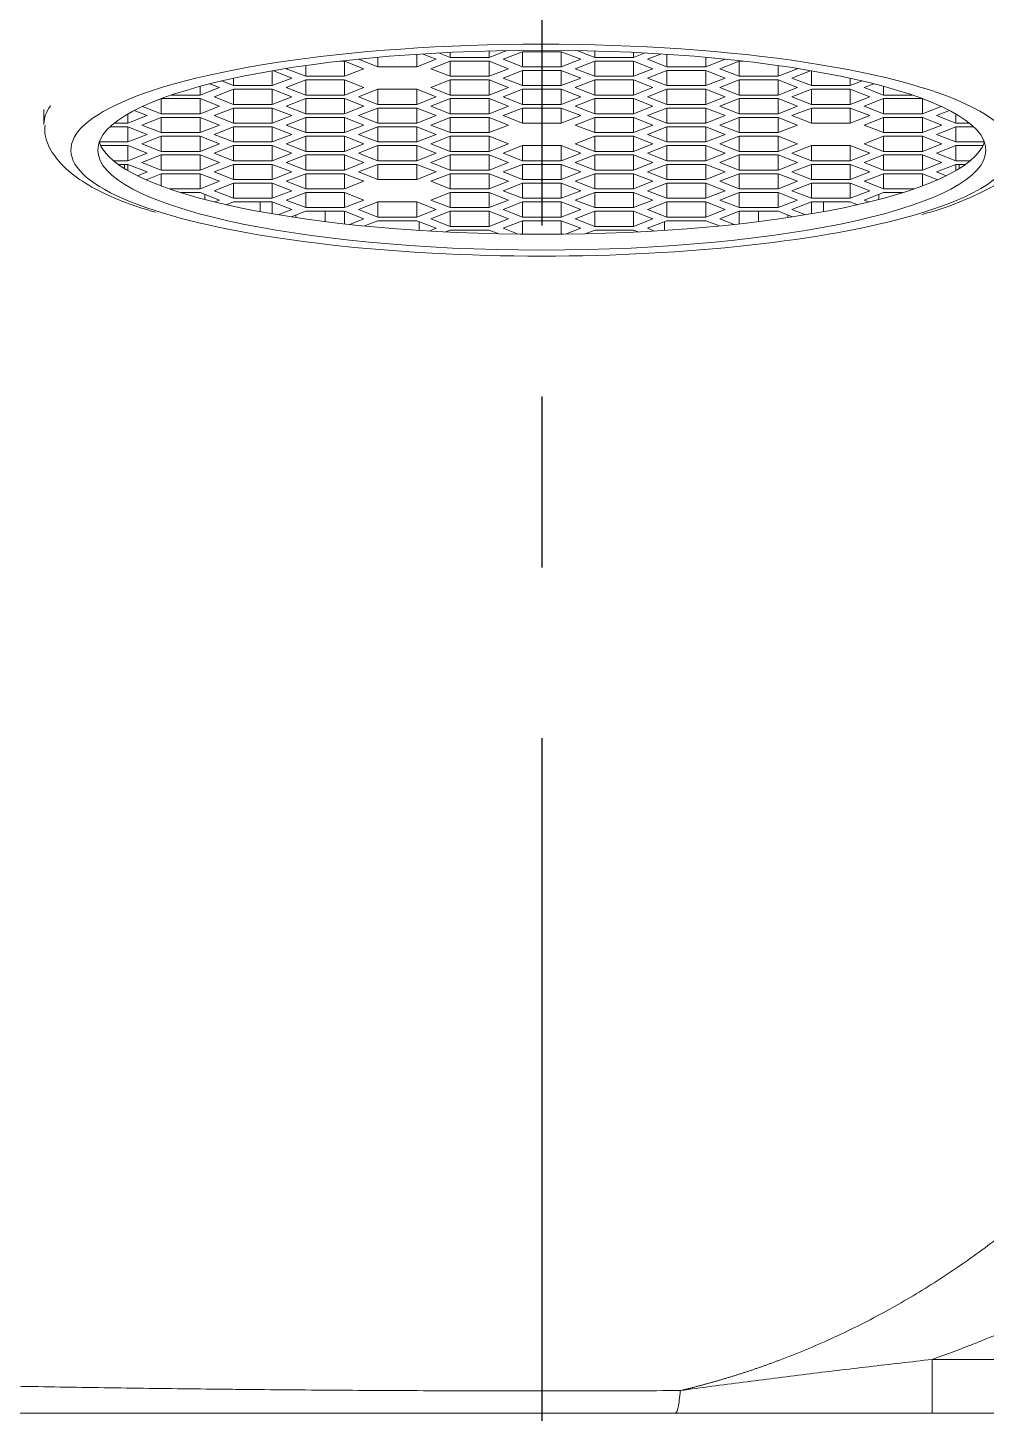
# Model space of a CAD drawing. Extents: x 10170 to 11010, y -16669 to -16075.
# Drawn here: x 10541.65 to 10559.46, y -16507.42 to -16481.69 of the extents above; entities that cross this region are included whole.
import ezdxf

# ---------------------------------------------------------------- set-up
doc = ezdxf.new("R2010")
doc.units = 0
doc.header["$MEASUREMENT"] = 0
doc.linetypes.add('CENTER2', pattern=[28.575, 19.05, -3.175, 3.175, -3.175])
doc.linetypes.add('HIDDEN2', pattern=[4.7625, 3.175, -1.5875])
doc.layers.add('1', color=4, linetype='HIDDEN2', lineweight=13)
doc.layers.add('CENTER', color=1, linetype='CENTER2')

msp = doc.modelspace()

# ---------------------------------------------------------------- linework, layer by layer
at = {"layer": '1', "color": 7, "linetype": 'Continuous', "lineweight": 18}
for p, q in [((10548.87953, -16482.1813), (10548.87953, -16482.4156)), ((10549.24037, -16482.27501), (10548.98282, -16482.17466)), ((10549.50018, -16482.24127), (10549.28413, -16482.15709)), ((10549.50018, -16482.14613), (10549.50018, -16482.24127)), ((10550.55381, -16482.11193), (10550.22187, -16482.24127)), ((10550.22187, -16482.11934), (10550.22187, -16482.24127)), ((10550.84252, -16482.13442), (10550.48168, -16482.27501)), ((10550.84252, -16482.13442), (10550.84252, -16482.4156)), ((10551.56421, -16482.13442), (10550.84252, -16482.13442)), ((10551.56421, -16482.13442), (10551.56421, -16482.4156)), ((10551.92505, -16482.27501), (10551.56421, -16482.13442)), ((10551.85292, -16482.11193), (10552.18486, -16482.24127)), ((10552.18486, -16482.11934), (10552.18486, -16482.24127)), ((10552.90655, -16482.14613), (10552.90655, -16482.24127)), ((10552.90655, -16482.24127), (10553.1226, -16482.15709)), ((10553.42391, -16482.17466), (10553.16636, -16482.27501)), ((10553.5272, -16482.1813), (10553.5272, -16482.4156)), ((10546.19485, -16482.48729), (10546.19485, -16482.76428)), ((10546.20236, -16482.48602), (10546.55569, -16482.62368)), ((10546.47585, -16482.44109), (10546.45466, -16482.44935)), ((10546.45466, -16482.44935), (10546.8155, -16482.58994)), ((10546.8155, -16482.39042), (10546.8155, -16482.58994)), ((10547.53719, -16482.30875), (10547.45527, -16482.30875)), ((10547.53719, -16482.30875), (10547.53719, -16482.58994)), ((10547.89803, -16482.44935), (10547.53719, -16482.30875)), ((10547.53719, -16482.58994), (10547.89803, -16482.44935)), ((10547.80832, -16482.2706), (10547.797, -16482.27501)), ((10547.797, -16482.27501), (10548.15784, -16482.4156)), ((10548.15784, -16482.23725), (10548.15784, -16482.4156)), ((10548.15784, -16482.4156), (10548.87953, -16482.4156)), ((10548.87953, -16482.4156), (10549.24037, -16482.27501)), ((10549.13934, -16482.44935), (10549.50018, -16482.30875)), ((10549.50018, -16482.58994), (10549.13934, -16482.44935)), ((10550.22187, -16482.24127), (10549.50018, -16482.24127)), ((10549.50018, -16482.30875), (10549.50018, -16482.58994)), ((10549.50018, -16482.30875), (10550.22187, -16482.30875)), ((10550.22187, -16482.30875), (10550.22187, -16482.58994)), ((10550.22187, -16482.30875), (10550.58271, -16482.44935)), ((10550.58271, -16482.44935), (10550.22187, -16482.58994)), ((10550.48168, -16482.27501), (10550.84252, -16482.4156)), ((10550.84252, -16482.48309), (10550.48168, -16482.62368)), ((10550.84252, -16482.4156), (10551.56421, -16482.4156)), ((10550.84252, -16482.48309), (10550.84252, -16482.76428)), ((10551.56421, -16482.48309), (10550.84252, -16482.48309)), ((10551.56421, -16482.4156), (10551.92505, -16482.27501)), ((10551.56421, -16482.48309), (10551.56421, -16482.76428)), ((10551.92505, -16482.62368), (10551.56421, -16482.48309)), ((10552.18486, -16482.30875), (10551.82402, -16482.44935)), ((10551.82402, -16482.44935), (10552.18486, -16482.58994)), ((10552.18486, -16482.24127), (10552.90655, -16482.24127)), ((10552.18486, -16482.30875), (10552.18486, -16482.58994)), ((10552.90655, -16482.30875), (10552.18486, -16482.30875)), ((10552.90655, -16482.30875), (10552.90655, -16482.58994)), ((10553.26739, -16482.44935), (10552.90655, -16482.30875)), ((10552.90655, -16482.58994), (10553.26739, -16482.44935)), ((10553.16636, -16482.27501), (10553.5272, -16482.4156)), ((10553.5272, -16482.48309), (10553.16636, -16482.62368)), ((10553.5272, -16482.4156), (10554.24889, -16482.4156)), ((10553.5272, -16482.48309), (10553.5272, -16482.76428)), ((10554.24889, -16482.48309), (10553.5272, -16482.48309)), ((10554.24889, -16482.23725), (10554.24889, -16482.4156)), ((10554.24889, -16482.4156), (10554.60973, -16482.27501)), ((10554.24889, -16482.48309), (10554.24889, -16482.76428)), ((10554.60973, -16482.62368), (10554.24889, -16482.48309)), ((10554.86954, -16482.30875), (10554.50869, -16482.44935)), ((10554.50869, -16482.44935), (10554.86954, -16482.58994)), ((10554.60973, -16482.27501), (10554.5984, -16482.2706)), ((10554.86954, -16482.30875), (10554.86954, -16482.58994)), ((10554.95146, -16482.30875), (10554.86954, -16482.30875)), ((10555.59123, -16482.39042), (10555.59123, -16482.58994)), ((10555.59123, -16482.58994), (10555.95207, -16482.44935)), ((10556.20437, -16482.48602), (10555.85103, -16482.62368)), ((10555.95207, -16482.44935), (10555.93088, -16482.44109)), ((10556.21188, -16482.48729), (10556.21188, -16482.76428)), ((10545.03671, -16482.72919), (10545.21336, -16482.79802)), ((10545.47316, -16482.76428), (10545.24985, -16482.67727)), ((10545.47316, -16482.62687), (10545.47316, -16482.76428)), ((10546.55569, -16482.62368), (10546.19485, -16482.76428)), ((10546.45466, -16482.79802), (10546.8155, -16482.65743)), ((10546.8155, -16482.58994), (10547.53719, -16482.58994)), ((10546.8155, -16482.65743), (10546.8155, -16482.93862)), ((10546.8155, -16482.65743), (10547.53719, -16482.65743)), ((10547.53719, -16482.65743), (10547.53719, -16482.93862)), ((10547.53719, -16482.65743), (10547.89803, -16482.79802)), ((10549.13934, -16482.79802), (10549.50018, -16482.65743)), ((10550.22187, -16482.58994), (10549.50018, -16482.58994)), ((10549.50018, -16482.65743), (10549.50018, -16482.93862)), ((10549.50018, -16482.65743), (10550.22187, -16482.65743)), ((10550.22187, -16482.65743), (10550.22187, -16482.93862)), ((10550.22187, -16482.65743), (10550.58271, -16482.79802)), ((10550.48168, -16482.62368), (10550.84252, -16482.76428)), ((10551.56421, -16482.76428), (10551.92505, -16482.62368)), ((10552.18486, -16482.65743), (10551.82402, -16482.79802)), ((10552.18486, -16482.58994), (10552.90655, -16482.58994)), ((10552.18486, -16482.65743), (10552.18486, -16482.93862)), ((10552.90655, -16482.65743), (10552.18486, -16482.65743)), ((10552.90655, -16482.65743), (10552.90655, -16482.93862)), ((10553.26739, -16482.79802), (10552.90655, -16482.65743)), ((10553.16636, -16482.62368), (10553.5272, -16482.76428)), ((10554.24889, -16482.76428), (10554.60973, -16482.62368)), ((10554.86954, -16482.65743), (10554.50869, -16482.79802)), ((10554.86954, -16482.58994), (10555.59123, -16482.58994)), ((10554.86954, -16482.65743), (10554.86954, -16482.93862)), ((10555.59123, -16482.65743), (10554.86954, -16482.65743)), ((10555.59123, -16482.65743), (10555.59123, -16482.93862)), ((10555.95207, -16482.79802), (10555.59123, -16482.65743)), ((10555.85103, -16482.62368), (10556.21188, -16482.76428)), ((10556.93357, -16482.62687), (10556.93357, -16482.76428)), ((10556.93357, -16482.76428), (10557.15688, -16482.67727)), ((10557.37002, -16482.72919), (10557.19337, -16482.79802)), ((10544.13082, -16483.00651), (10544.13082, -16483.28729)), ((10544.13196, -16483.0061), (10544.85251, -16483.0061)), ((10544.85251, -16482.93862), (10544.32115, -16482.93862)), ((10544.85251, -16482.77746), (10544.85251, -16482.93862)), ((10545.21336, -16482.79802), (10544.85251, -16482.93862)), ((10544.85251, -16483.0061), (10544.85251, -16483.28729)), ((10544.85251, -16483.0061), (10545.21336, -16483.1467)), ((10545.11232, -16482.97236), (10545.47316, -16482.83176)), ((10545.47316, -16483.11295), (10545.11232, -16482.97236)), ((10546.19485, -16482.76428), (10545.47316, -16482.76428)), ((10545.47316, -16482.83176), (10545.47316, -16483.11295)), ((10545.47316, -16482.83176), (10546.19485, -16482.83176)), ((10546.19485, -16482.83176), (10546.19485, -16483.11295)), ((10546.19485, -16482.83176), (10546.55569, -16482.97236)), ((10546.55569, -16482.97236), (10546.19485, -16483.11295)), ((10546.8155, -16482.93862), (10546.45466, -16482.79802)), ((10546.45466, -16483.1467), (10546.8155, -16483.0061)), ((10547.53719, -16482.93862), (10546.8155, -16482.93862)), ((10546.8155, -16483.0061), (10546.8155, -16483.28729)), ((10546.8155, -16483.0061), (10547.53719, -16483.0061)), ((10547.89803, -16482.79802), (10547.53719, -16482.93862)), ((10547.53719, -16483.0061), (10547.53719, -16483.28729)), ((10547.53719, -16483.0061), (10547.89803, -16483.1467)), ((10548.15784, -16482.83176), (10547.797, -16482.97236)), ((10547.797, -16482.97236), (10548.15784, -16483.11295)), ((10548.15784, -16482.83176), (10548.15784, -16483.11295)), ((10548.87953, -16482.83176), (10548.15784, -16482.83176)), ((10548.87953, -16482.83176), (10548.87953, -16483.11295)), ((10549.24037, -16482.97236), (10548.87953, -16482.83176)), ((10548.87953, -16483.11295), (10549.24037, -16482.97236)), ((10549.50018, -16482.93862), (10549.13934, -16482.79802)), ((10549.13934, -16483.1467), (10549.50018, -16483.0061)), ((10550.22187, -16482.93862), (10549.50018, -16482.93862)), ((10549.50018, -16483.0061), (10549.50018, -16483.28729)), ((10549.50018, -16483.0061), (10550.22187, -16483.0061)), ((10550.58271, -16482.79802), (10550.22187, -16482.93862)), ((10550.22187, -16483.0061), (10550.22187, -16483.28729)), ((10550.22187, -16483.0061), (10550.58271, -16483.1467)), ((10550.84252, -16482.83176), (10550.48168, -16482.97236)), ((10550.48168, -16482.97236), (10550.84252, -16483.11295)), ((10550.84252, -16482.76428), (10551.56421, -16482.76428)), ((10550.84252, -16482.83176), (10550.84252, -16483.11295)), ((10551.56421, -16482.83176), (10550.84252, -16482.83176)), ((10551.56421, -16482.83176), (10551.56421, -16483.11295)), ((10551.92505, -16482.97236), (10551.56421, -16482.83176)), ((10551.56421, -16483.11295), (10551.92505, -16482.97236)), ((10551.82402, -16482.79802), (10552.18486, -16482.93862)), ((10552.18486, -16483.0061), (10551.82402, -16483.1467)), ((10552.18486, -16482.93862), (10552.90655, -16482.93862)), ((10552.18486, -16483.0061), (10552.18486, -16483.28729)), ((10552.90655, -16483.0061), (10552.18486, -16483.0061)), ((10552.90655, -16482.93862), (10553.26739, -16482.79802)), ((10552.90655, -16483.0061), (10552.90655, -16483.28729)), ((10553.26739, -16483.1467), (10552.90655, -16483.0061)), ((10553.5272, -16482.83176), (10553.16636, -16482.97236)), ((10553.16636, -16482.97236), (10553.5272, -16483.11295)), ((10553.5272, -16482.76428), (10554.24889, -16482.76428)), ((10553.5272, -16482.83176), (10553.5272, -16483.11295)), ((10554.24889, -16482.83176), (10553.5272, -16482.83176)), ((10554.24889, -16482.83176), (10554.24889, -16483.11295)), ((10554.60973, -16482.97236), (10554.24889, -16482.83176)), ((10554.24889, -16483.11295), (10554.60973, -16482.97236)), ((10554.50869, -16482.79802), (10554.86954, -16482.93862)), ((10554.86954, -16483.0061), (10554.50869, -16483.1467)), ((10554.86954, -16482.93862), (10555.59123, -16482.93862)), ((10554.86954, -16483.0061), (10554.86954, -16483.28729)), ((10555.59123, -16483.0061), (10554.86954, -16483.0061)), ((10555.59123, -16482.93862), (10555.95207, -16482.79802)), ((10555.59123, -16483.0061), (10555.59123, -16483.28729)), ((10555.95207, -16483.1467), (10555.59123, -16483.0061)), ((10556.21188, -16482.83176), (10555.85103, -16482.97236)), ((10555.85103, -16482.97236), (10556.21188, -16483.11295)), ((10556.21188, -16482.76428), (10556.93357, -16482.76428)), ((10556.21188, -16482.83176), (10556.21188, -16483.11295)), ((10556.93357, -16482.83176), (10556.21188, -16482.83176)), ((10556.93357, -16482.83176), (10556.93357, -16483.11295)), ((10557.29441, -16482.97236), (10556.93357, -16482.83176)), ((10556.93357, -16483.11295), (10557.29441, -16482.97236)), ((10557.19337, -16482.79802), (10557.55422, -16482.93862)), ((10557.55422, -16483.0061), (10557.19337, -16483.1467)), ((10557.55422, -16482.77746), (10557.55422, -16482.93862)), ((10557.55422, -16482.93862), (10558.08558, -16482.93862)), ((10557.55422, -16483.0061), (10557.55422, -16483.28729)), ((10558.27477, -16483.0061), (10557.55422, -16483.0061)), ((10558.2759, -16483.00651), (10558.2759, -16483.28729)), ((10541.95336, -16483.2047), (10541.95336, -16483.47483)), ((10543.87102, -16483.32103), (10543.62871, -16483.22663)), ((10544.13082, -16483.28729), (10543.78201, -16483.15138)), ((10544.02499, -16483.04734), (10544.09279, -16483.02092)), ((10545.21336, -16483.1467), (10544.85251, -16483.28729)), ((10545.11232, -16483.32103), (10545.47316, -16483.18044)), ((10546.19485, -16483.11295), (10545.47316, -16483.11295)), ((10545.47316, -16483.18044), (10545.47316, -16483.46163)), ((10545.47316, -16483.18044), (10546.19485, -16483.18044)), ((10546.19485, -16483.18044), (10546.19485, -16483.46163)), ((10546.19485, -16483.18044), (10546.55569, -16483.32103)), ((10546.8155, -16483.28729), (10546.45466, -16483.1467)), ((10547.89803, -16483.1467), (10547.53719, -16483.28729)), ((10547.797, -16483.32103), (10548.15784, -16483.18044)), ((10548.15784, -16483.11295), (10548.87953, -16483.11295)), ((10548.15784, -16483.18044), (10548.15784, -16483.46163)), ((10548.15784, -16483.18044), (10548.87953, -16483.18044)), ((10548.87953, -16483.18044), (10548.87953, -16483.46163)), ((10548.87953, -16483.18044), (10549.24037, -16483.32103)), ((10549.50018, -16483.28729), (10549.13934, -16483.1467)), ((10550.58271, -16483.1467), (10550.22187, -16483.28729)), ((10550.84252, -16483.18044), (10550.48168, -16483.32103)), ((10550.84252, -16483.11295), (10551.56421, -16483.11295)), ((10550.84252, -16483.18044), (10550.84252, -16483.46163)), ((10551.56421, -16483.18044), (10550.84252, -16483.18044)), ((10551.56421, -16483.18044), (10551.56421, -16483.46163)), ((10551.92505, -16483.32103), (10551.56421, -16483.18044)), ((10551.82402, -16483.1467), (10552.18486, -16483.28729)), ((10552.90655, -16483.28729), (10553.26739, -16483.1467)), ((10553.5272, -16483.18044), (10553.16636, -16483.32103)), ((10553.5272, -16483.11295), (10554.24889, -16483.11295)), ((10553.5272, -16483.18044), (10553.5272, -16483.46163)), ((10554.24889, -16483.18044), (10553.5272, -16483.18044)), ((10554.24889, -16483.18044), (10554.24889, -16483.46163)), ((10554.60973, -16483.32103), (10554.24889, -16483.18044)), ((10554.50869, -16483.1467), (10554.86954, -16483.28729)), ((10555.59123, -16483.28729), (10555.95207, -16483.1467)), ((10556.21188, -16483.18044), (10555.85103, -16483.32103)), ((10556.21188, -16483.11295), (10556.93357, -16483.11295)), ((10556.21188, -16483.18044), (10556.21188, -16483.46163)), ((10556.93357, -16483.18044), (10556.21188, -16483.18044)), ((10556.93357, -16483.18044), (10556.93357, -16483.46163)), ((10557.29441, -16483.32103), (10556.93357, -16483.18044)), ((10557.19337, -16483.1467), (10557.55422, -16483.28729)), ((10558.2759, -16483.28729), (10558.62472, -16483.15138)), ((10558.38173, -16483.04734), (10558.31393, -16483.02092)), ((10558.77801, -16483.22663), (10558.53571, -16483.32103)), ((10543.2589, -16483.46163), (10543.51017, -16483.46163)), ((10543.51017, -16483.29177), (10543.51017, -16483.46163)), ((10543.51017, -16483.46163), (10543.87102, -16483.32103)), ((10543.76998, -16483.49537), (10544.13082, -16483.35478)), ((10544.13082, -16483.63596), (10543.76998, -16483.49537)), ((10544.85251, -16483.28729), (10544.13082, -16483.28729)), ((10544.13082, -16483.35477), (10544.13082, -16483.63596)), ((10544.13082, -16483.35478), (10544.85251, -16483.35478)), ((10544.85251, -16483.35477), (10544.85251, -16483.63596)), ((10544.85251, -16483.35478), (10545.21336, -16483.49537)), ((10545.21336, -16483.49537), (10544.85251, -16483.63596)), ((10545.47316, -16483.46163), (10545.11232, -16483.32103)), ((10546.19485, -16483.46163), (10545.47316, -16483.46163)), ((10546.55569, -16483.32103), (10546.19485, -16483.46163)), ((10546.45466, -16483.49537), (10546.8155, -16483.35478)), ((10546.8155, -16483.63596), (10546.45466, -16483.49537)), ((10547.53719, -16483.28729), (10546.8155, -16483.28729)), ((10546.8155, -16483.35477), (10546.8155, -16483.63596)), ((10546.8155, -16483.35478), (10547.53719, -16483.35478)), ((10547.53719, -16483.35477), (10547.53719, -16483.63596)), ((10547.53719, -16483.35478), (10547.89803, -16483.49537)), ((10547.89803, -16483.49537), (10547.53719, -16483.63596)), ((10548.15784, -16483.46163), (10547.797, -16483.32103)), ((10548.87953, -16483.46163), (10548.15784, -16483.46163)), ((10549.24037, -16483.32103), (10548.87953, -16483.46163)), ((10549.13934, -16483.49537), (10549.50018, -16483.35478)), ((10549.50018, -16483.63596), (10549.13934, -16483.49537)), ((10550.22187, -16483.28729), (10549.50018, -16483.28729)), ((10549.50018, -16483.35477), (10549.50018, -16483.63596)), ((10549.50018, -16483.35478), (10550.22187, -16483.35478)), ((10550.22187, -16483.35477), (10550.22187, -16483.63596)), ((10550.22187, -16483.35478), (10550.58271, -16483.49537)), ((10550.58271, -16483.49537), (10550.22187, -16483.63596)), ((10550.48168, -16483.32103), (10550.84252, -16483.46163)), ((10550.84252, -16483.46163), (10551.56421, -16483.46163)), ((10551.56421, -16483.46163), (10551.92505, -16483.32103)), ((10552.18486, -16483.35478), (10551.82402, -16483.49537)), ((10551.82402, -16483.49537), (10552.18486, -16483.63596)), ((10552.18486, -16483.28729), (10552.90655, -16483.28729)), ((10552.18486, -16483.35477), (10552.18486, -16483.63596)), ((10552.90655, -16483.35478), (10552.18486, -16483.35478)), ((10552.90655, -16483.35477), (10552.90655, -16483.63596)), ((10553.26739, -16483.49537), (10552.90655, -16483.35478)), ((10552.90655, -16483.63596), (10553.26739, -16483.49537)), ((10553.16636, -16483.32103), (10553.5272, -16483.46163)), ((10553.5272, -16483.46163), (10554.24889, -16483.46163)), ((10554.24889, -16483.46163), (10554.60973, -16483.32103)), ((10554.86954, -16483.35478), (10554.50869, -16483.49537)), ((10554.50869, -16483.49537), (10554.86954, -16483.63596)), ((10554.86954, -16483.28729), (10555.59123, -16483.28729)), ((10554.86954, -16483.35477), (10554.86954, -16483.63596)), ((10555.59123, -16483.35478), (10554.86954, -16483.35478)), ((10555.59123, -16483.35477), (10555.59123, -16483.63596)), ((10555.95207, -16483.49537), (10555.59123, -16483.35478)), ((10555.59123, -16483.63596), (10555.95207, -16483.49537)), ((10555.85103, -16483.32103), (10556.21188, -16483.46163)), ((10556.21188, -16483.46163), (10556.93357, -16483.46163)), ((10556.93357, -16483.46163), (10557.29441, -16483.32103)), ((10557.55422, -16483.35478), (10557.19337, -16483.49537)), ((10557.19337, -16483.49537), (10557.55422, -16483.63596)), ((10557.55422, -16483.28729), (10558.2759, -16483.28729)), ((10557.55422, -16483.35477), (10557.55422, -16483.63596)), ((10558.2759, -16483.35478), (10557.55422, -16483.35478)), ((10558.2759, -16483.35477), (10558.2759, -16483.63596)), ((10558.63675, -16483.49537), (10558.2759, -16483.35478)), ((10558.2759, -16483.63596), (10558.63675, -16483.49537)), ((10558.53571, -16483.32103), (10558.89656, -16483.46163)), ((10558.89656, -16483.29177), (10558.89656, -16483.46163)), ((10558.89656, -16483.46163), (10559.14783, -16483.46163)), ((10543.51017, -16483.52911), (10543.18095, -16483.52911)), ((10543.51017, -16483.52911), (10543.51017, -16483.8103)), ((10543.87102, -16483.66971), (10543.51017, -16483.52911)), ((10543.51017, -16483.8103), (10543.87102, -16483.66971)), ((10543.76998, -16483.84404), (10544.13082, -16483.70345)), ((10544.85251, -16483.63596), (10544.13082, -16483.63596)), ((10544.13082, -16483.70345), (10544.13082, -16483.98464)), ((10544.13082, -16483.70345), (10544.85251, -16483.70345)), ((10544.85251, -16483.70345), (10544.85251, -16483.98464)), ((10544.85251, -16483.70345), (10545.21336, -16483.84404)), ((10545.11232, -16483.66971), (10545.47316, -16483.52911)), ((10545.47316, -16483.8103), (10545.11232, -16483.66971)), ((10545.47316, -16483.52911), (10545.47316, -16483.8103)), ((10545.47316, -16483.52911), (10546.19485, -16483.52911)), ((10546.19485, -16483.52911), (10546.19485, -16483.8103)), ((10546.19485, -16483.52911), (10546.55569, -16483.66971)), ((10546.55569, -16483.66971), (10546.19485, -16483.8103)), ((10546.45466, -16483.84404), (10546.8155, -16483.70345)), ((10547.53719, -16483.63596), (10546.8155, -16483.63596)), ((10546.8155, -16483.70345), (10546.8155, -16483.98464)), ((10546.8155, -16483.70345), (10547.53719, -16483.70345)), ((10547.53719, -16483.70345), (10547.53719, -16483.98464)), ((10547.53719, -16483.70345), (10547.89803, -16483.84404)), ((10547.797, -16483.66971), (10548.15784, -16483.52911)), ((10548.15784, -16483.8103), (10547.797, -16483.66971)), ((10548.15784, -16483.52911), (10548.15784, -16483.8103)), ((10548.15784, -16483.52911), (10548.87953, -16483.52911)), ((10548.87953, -16483.52911), (10548.87953, -16483.8103)), ((10548.87953, -16483.52911), (10549.24037, -16483.66971)), ((10549.24037, -16483.66971), (10548.87953, -16483.8103)), ((10549.13934, -16483.84404), (10549.50018, -16483.70345)), ((10550.22187, -16483.63596), (10549.50018, -16483.63596)), ((10549.50018, -16483.70345), (10549.50018, -16483.98464)), ((10549.50018, -16483.70345), (10550.22187, -16483.70345)), ((10550.22187, -16483.70345), (10550.22187, -16483.98464)), ((10550.22187, -16483.70345), (10550.58271, -16483.84404)), ((10552.18486, -16483.70345), (10551.82402, -16483.84404)), ((10552.18486, -16483.63596), (10552.90655, -16483.63596)), ((10552.18486, -16483.70345), (10552.18486, -16483.98464)), ((10552.90655, -16483.70345), (10552.18486, -16483.70345)), ((10552.90655, -16483.70345), (10552.90655, -16483.98464)), ((10553.26739, -16483.84404), (10552.90655, -16483.70345)), ((10553.5272, -16483.52911), (10553.16636, -16483.66971)), ((10553.16636, -16483.66971), (10553.5272, -16483.8103)), ((10553.5272, -16483.52911), (10553.5272, -16483.8103)), ((10554.24889, -16483.52911), (10553.5272, -16483.52911)), ((10554.24889, -16483.52911), (10554.24889, -16483.8103)), ((10554.60973, -16483.66971), (10554.24889, -16483.52911)), ((10554.24889, -16483.8103), (10554.60973, -16483.66971)), ((10554.50869, -16483.84404), (10554.86954, -16483.70345)), ((10554.86954, -16483.63596), (10555.59123, -16483.63596)), ((10554.86954, -16483.70345), (10554.86954, -16483.98464)), ((10554.86954, -16483.70345), (10555.59123, -16483.70345)), ((10555.59123, -16483.70345), (10555.59123, -16483.98464)), ((10555.59123, -16483.70345), (10555.95207, -16483.84404)), ((10557.55422, -16483.70345), (10557.19337, -16483.84404)), ((10557.55422, -16483.63596), (10558.2759, -16483.63596)), ((10557.55422, -16483.70345), (10557.55422, -16483.98464)), ((10558.2759, -16483.70345), (10557.55422, -16483.70345)), ((10558.2759, -16483.70345), (10558.2759, -16483.98464)), ((10558.63675, -16483.84404), (10558.2759, -16483.70345)), ((10558.89656, -16483.52911), (10558.53571, -16483.66971)), ((10558.53571, -16483.66971), (10558.89656, -16483.8103)), ((10558.89656, -16483.52911), (10558.89656, -16483.8103)), ((10559.22578, -16483.52911), (10558.89656, -16483.52911)), ((10542.98098, -16483.8103), (10543.51017, -16483.8103)), ((10543.51017, -16483.87779), (10543.00538, -16483.87779)), ((10543.51017, -16483.87779), (10543.51017, -16484.15898)), ((10543.87102, -16484.01838), (10543.51017, -16483.87779)), ((10543.51017, -16484.15898), (10543.87102, -16484.01838)), ((10544.13082, -16483.98464), (10543.76998, -16483.84404)), ((10544.85251, -16483.98464), (10544.13082, -16483.98464)), ((10545.21336, -16483.84404), (10544.85251, -16483.98464)), ((10545.11232, -16484.01838), (10545.47316, -16483.87779)), ((10545.47316, -16484.15898), (10545.11232, -16484.01838)), ((10546.19485, -16483.8103), (10545.47316, -16483.8103)), ((10545.47316, -16483.87779), (10545.47316, -16484.15898)), ((10545.47316, -16483.87779), (10546.19485, -16483.87779)), ((10546.19485, -16483.87779), (10546.19485, -16484.15898)), ((10546.19485, -16483.87779), (10546.55569, -16484.01838)), ((10546.55569, -16484.01838), (10546.19485, -16484.15898)), ((10546.8155, -16483.98464), (10546.45466, -16483.84404)), ((10547.53719, -16483.98464), (10546.8155, -16483.98464)), ((10547.89803, -16483.84404), (10547.53719, -16483.98464)), ((10547.797, -16484.01838), (10548.15784, -16483.87779)), ((10548.15784, -16484.15898), (10547.797, -16484.01838)), ((10548.87953, -16483.8103), (10548.15784, -16483.8103)), ((10548.15784, -16483.87779), (10548.15784, -16484.15898)), ((10548.15784, -16483.87779), (10548.87953, -16483.87779)), ((10548.87953, -16483.87779), (10548.87953, -16484.15898)), ((10548.87953, -16483.87779), (10549.24037, -16484.01838)), ((10549.24037, -16484.01838), (10548.87953, -16484.15898)), ((10549.50018, -16483.98464), (10549.13934, -16483.84404)), ((10550.22187, -16483.98464), (10549.50018, -16483.98464)), ((10550.58271, -16483.84404), (10550.22187, -16483.98464)), ((10550.48168, -16484.01838), (10550.84252, -16483.87779)), ((10550.84252, -16484.15898), (10550.48168, -16484.01838)), ((10550.84252, -16483.87779), (10550.84252, -16484.15898)), ((10550.84252, -16483.87779), (10551.56421, -16483.87779)), ((10551.56421, -16483.87779), (10551.56421, -16484.15898)), ((10551.56421, -16483.87779), (10551.92505, -16484.01838)), ((10551.92505, -16484.01838), (10551.56421, -16484.15898)), ((10551.82402, -16483.84404), (10552.18486, -16483.98464)), ((10552.18486, -16483.98464), (10552.90655, -16483.98464)), ((10552.90655, -16483.98464), (10553.26739, -16483.84404)), ((10553.5272, -16483.87779), (10553.16636, -16484.01838)), ((10553.16636, -16484.01838), (10553.5272, -16484.15898)), ((10553.5272, -16483.8103), (10554.24889, -16483.8103)), ((10553.5272, -16483.87779), (10553.5272, -16484.15898)), ((10554.24889, -16483.87779), (10553.5272, -16483.87779)), ((10554.24889, -16483.87779), (10554.24889, -16484.15898)), ((10554.60973, -16484.01838), (10554.24889, -16483.87779)), ((10554.24889, -16484.15898), (10554.60973, -16484.01838)), ((10554.86954, -16483.98464), (10554.50869, -16483.84404)), ((10555.59123, -16483.98464), (10554.86954, -16483.98464)), ((10555.95207, -16483.84404), (10555.59123, -16483.98464)), ((10556.21188, -16483.87779), (10555.85103, -16484.01838)), ((10555.85103, -16484.01838), (10556.21188, -16484.15898)), ((10556.21188, -16483.87779), (10556.21188, -16484.15898)), ((10556.93357, -16483.87779), (10556.21188, -16483.87779)), ((10556.93357, -16483.87779), (10556.93357, -16484.15898)), ((10557.29441, -16484.01838), (10556.93357, -16483.87779)), ((10556.93357, -16484.15898), (10557.29441, -16484.01838)), ((10557.19337, -16483.84404), (10557.55422, -16483.98464)), ((10557.55422, -16483.98464), (10558.2759, -16483.98464)), ((10558.2759, -16483.98464), (10558.63675, -16483.84404)), ((10558.89656, -16483.87779), (10558.53571, -16484.01838)), ((10558.53571, -16484.01838), (10558.89656, -16484.15898)), ((10558.89656, -16483.8103), (10559.42575, -16483.8103)), ((10558.89656, -16483.87779), (10558.89656, -16484.15898)), ((10559.40134, -16483.87779), (10558.89656, -16483.87779)), ((10543.24523, -16484.15898), (10543.51017, -16484.15898)), ((10543.33336, -16484.22646), (10543.51017, -16484.22646)), ((10543.45195, -16484.22647), (10543.45195, -16484.30509)), ((10543.51017, -16484.22646), (10543.51017, -16484.33994)), ((10543.51017, -16484.22646), (10543.87102, -16484.36706)), ((10543.76998, -16484.19272), (10544.13082, -16484.05212)), ((10544.13082, -16484.33331), (10543.76998, -16484.19272)), ((10544.13082, -16484.05212), (10544.13082, -16484.33331)), ((10544.13082, -16484.05212), (10544.85251, -16484.05212)), ((10544.85251, -16484.05212), (10544.85251, -16484.33331)), ((10544.85251, -16484.05212), (10545.21336, -16484.19272)), ((10545.21336, -16484.19272), (10544.85251, -16484.33331)), ((10545.11232, -16484.36706), (10545.47316, -16484.22646)), ((10546.19485, -16484.15898), (10545.47316, -16484.15898)), ((10545.47316, -16484.22646), (10545.47316, -16484.50765)), ((10545.47316, -16484.22646), (10546.19485, -16484.22646)), ((10546.19485, -16484.22646), (10546.19485, -16484.50765)), ((10546.19485, -16484.22646), (10546.55569, -16484.36706)), ((10546.45466, -16484.19272), (10546.8155, -16484.05212)), ((10546.8155, -16484.33331), (10546.45466, -16484.19272)), ((10546.8155, -16484.05212), (10546.8155, -16484.33331)), ((10546.8155, -16484.05212), (10547.53719, -16484.05212)), ((10547.53719, -16484.05212), (10547.53719, -16484.33331)), ((10547.53719, -16484.05212), (10547.89803, -16484.19272)), ((10547.89803, -16484.19272), (10547.53719, -16484.33331)), ((10547.797, -16484.36706), (10548.15784, -16484.22646)), ((10548.87953, -16484.15898), (10548.15784, -16484.15898)), ((10548.15784, -16484.22646), (10548.15784, -16484.50765)), ((10548.15784, -16484.22646), (10548.87953, -16484.22646)), ((10548.87953, -16484.22646), (10548.87953, -16484.50765)), ((10548.87953, -16484.22646), (10549.24037, -16484.36706)), ((10549.13934, -16484.19272), (10549.50018, -16484.05212)), ((10549.50018, -16484.33331), (10549.13934, -16484.19272)), ((10549.50018, -16484.05212), (10549.50018, -16484.33331)), ((10549.50018, -16484.05212), (10550.22187, -16484.05212)), ((10550.22187, -16484.05212), (10550.22187, -16484.33331)), ((10550.22187, -16484.05212), (10550.58271, -16484.19272)), ((10550.58271, -16484.19272), (10550.22187, -16484.33331)), ((10550.48168, -16484.36706), (10550.84252, -16484.22646)), ((10551.56421, -16484.15898), (10550.84252, -16484.15898)), ((10550.84252, -16484.22646), (10550.84252, -16484.50765)), ((10550.84252, -16484.22646), (10551.56421, -16484.22646)), ((10551.56421, -16484.22646), (10551.56421, -16484.50765)), ((10551.56421, -16484.22646), (10551.92505, -16484.36706)), ((10552.18486, -16484.05212), (10551.82402, -16484.19272)), ((10551.82402, -16484.19272), (10552.18486, -16484.33331)), ((10552.18486, -16484.05212), (10552.18486, -16484.33331)), ((10552.90655, -16484.05212), (10552.18486, -16484.05212)), ((10552.90655, -16484.05212), (10552.90655, -16484.33331)), ((10553.26739, -16484.19272), (10552.90655, -16484.05212)), ((10552.90655, -16484.33331), (10553.26739, -16484.19272)), ((10553.5272, -16484.22646), (10553.16636, -16484.36706)), ((10553.5272, -16484.15898), (10554.24889, -16484.15898)), ((10553.5272, -16484.22646), (10553.5272, -16484.50765)), ((10554.24889, -16484.22646), (10553.5272, -16484.22646)), ((10554.24889, -16484.22646), (10554.24889, -16484.50765)), ((10554.60973, -16484.36706), (10554.24889, -16484.22646)), ((10554.86954, -16484.05212), (10554.50869, -16484.19272)), ((10554.50869, -16484.19272), (10554.86954, -16484.33331)), ((10554.86954, -16484.05212), (10554.86954, -16484.33331)), ((10555.59123, -16484.05212), (10554.86954, -16484.05212)), ((10555.59123, -16484.05212), (10555.59123, -16484.33331)), ((10555.95207, -16484.19272), (10555.59123, -16484.05212)), ((10555.59123, -16484.33331), (10555.95207, -16484.19272)), ((10556.21188, -16484.22646), (10555.85103, -16484.36706)), ((10556.21188, -16484.15898), (10556.93357, -16484.15898)), ((10556.21188, -16484.22646), (10556.21188, -16484.50765)), ((10556.93357, -16484.22646), (10556.21188, -16484.22646)), ((10556.93357, -16484.22646), (10556.93357, -16484.50765)), ((10557.29441, -16484.36706), (10556.93357, -16484.22646)), ((10557.55422, -16484.05212), (10557.19337, -16484.19272)), ((10557.19337, -16484.19272), (10557.55422, -16484.33331)), ((10557.55422, -16484.05212), (10557.55422, -16484.33331)), ((10558.2759, -16484.05212), (10557.55422, -16484.05212)), ((10558.2759, -16484.05212), (10558.2759, -16484.33331)), ((10558.63675, -16484.19272), (10558.2759, -16484.05212)), ((10558.2759, -16484.33331), (10558.63675, -16484.19272)), ((10558.53571, -16484.36706), (10558.89656, -16484.22646)), ((10558.89656, -16484.15898), (10559.1615, -16484.15898)), ((10558.89656, -16484.22646), (10558.89656, -16484.33994)), ((10558.89656, -16484.22646), (10559.07337, -16484.22646)), ((10558.95478, -16484.22647), (10558.95478, -16484.30509)), ((10543.87102, -16484.36706), (10543.6915, -16484.437)), ((10543.84893, -16484.51063), (10544.13082, -16484.4008)), ((10544.85251, -16484.33331), (10544.13082, -16484.33331)), ((10544.13082, -16484.4008), (10544.13082, -16484.62519)), ((10544.13082, -16484.4008), (10544.85251, -16484.4008)), ((10544.85251, -16484.4008), (10544.85251, -16484.68199)), ((10544.85251, -16484.4008), (10545.21336, -16484.54139)), ((10545.21336, -16484.54139), (10544.85251, -16484.68199)), ((10545.47316, -16484.50765), (10545.11232, -16484.36706)), ((10546.19485, -16484.50765), (10545.47316, -16484.50765)), ((10546.55569, -16484.36706), (10546.19485, -16484.50765)), ((10546.45466, -16484.54139), (10546.8155, -16484.4008)), ((10546.8155, -16484.68199), (10546.45466, -16484.54139)), ((10547.53719, -16484.33331), (10546.8155, -16484.33331)), ((10546.8155, -16484.4008), (10546.8155, -16484.68199)), ((10546.8155, -16484.4008), (10547.53719, -16484.4008)), ((10547.53719, -16484.4008), (10547.53719, -16484.68199)), ((10547.53719, -16484.4008), (10547.89803, -16484.54139)), ((10547.89803, -16484.54139), (10547.53719, -16484.68199)), ((10548.15784, -16484.50765), (10547.797, -16484.36706)), ((10548.87953, -16484.50765), (10548.15784, -16484.50765)), ((10549.24037, -16484.36706), (10548.87953, -16484.50765)), ((10549.50018, -16484.4008), (10549.13934, -16484.54139)), ((10549.13934, -16484.54139), (10549.50018, -16484.68199)), ((10550.22187, -16484.33331), (10549.50018, -16484.33331)), ((10549.50018, -16484.4008), (10549.50018, -16484.68199)), ((10550.22187, -16484.4008), (10549.50018, -16484.4008)), ((10550.22187, -16484.4008), (10550.22187, -16484.68199)), ((10550.58271, -16484.54139), (10550.22187, -16484.4008)), ((10550.22187, -16484.68199), (10550.58271, -16484.54139)), ((10550.84252, -16484.50765), (10550.48168, -16484.36706)), ((10551.56421, -16484.50765), (10550.84252, -16484.50765)), ((10551.92505, -16484.36706), (10551.56421, -16484.50765)), ((10552.18486, -16484.4008), (10551.82402, -16484.54139)), ((10551.82402, -16484.54139), (10552.18486, -16484.68199)), ((10552.18486, -16484.33331), (10552.90655, -16484.33331)), ((10552.18486, -16484.4008), (10552.18486, -16484.68199)), ((10552.90655, -16484.4008), (10552.18486, -16484.4008)), ((10552.90655, -16484.4008), (10552.90655, -16484.68199)), ((10553.26739, -16484.54139), (10552.90655, -16484.4008)), ((10552.90655, -16484.68199), (10553.26739, -16484.54139)), ((10553.16636, -16484.36706), (10553.5272, -16484.50765)), ((10553.5272, -16484.50765), (10554.24889, -16484.50765)), ((10554.24889, -16484.50765), (10554.60973, -16484.36706)), ((10554.86954, -16484.4008), (10554.50869, -16484.54139)), ((10554.50869, -16484.54139), (10554.86954, -16484.68199)), ((10554.86954, -16484.33331), (10555.59123, -16484.33331)), ((10554.86954, -16484.4008), (10554.86954, -16484.68199)), ((10555.59123, -16484.4008), (10554.86954, -16484.4008)), ((10555.59123, -16484.4008), (10555.59123, -16484.68199)), ((10555.95207, -16484.54139), (10555.59123, -16484.4008)), ((10555.59123, -16484.68199), (10555.95207, -16484.54139)), ((10555.85103, -16484.36706), (10556.21188, -16484.50765)), ((10556.21188, -16484.50765), (10556.93357, -16484.50765)), ((10556.93357, -16484.50765), (10557.29441, -16484.36706)), ((10557.55422, -16484.4008), (10557.19337, -16484.54139)), ((10557.19337, -16484.54139), (10557.55422, -16484.68199)), ((10557.55422, -16484.33331), (10558.2759, -16484.33331)), ((10557.55422, -16484.4008), (10557.55422, -16484.68199)), ((10558.2759, -16484.4008), (10557.55422, -16484.4008)), ((10558.2759, -16484.4008), (10558.2759, -16484.62519)), ((10558.5578, -16484.51063), (10558.2759, -16484.4008)), ((10558.71523, -16484.437), (10558.53571, -16484.36706)), ((10544.85251, -16484.68199), (10544.28872, -16484.68199)), ((10544.49348, -16484.74947), (10544.85251, -16484.74947)), ((10544.85251, -16484.74947), (10545.21336, -16484.89007)), ((10544.94187, -16484.78428), (10544.94187, -16484.8781)), ((10545.11232, -16484.71573), (10545.47316, -16484.57514)), ((10545.47316, -16484.85632), (10545.11232, -16484.71573)), ((10545.47316, -16484.57513), (10545.47316, -16484.85632)), ((10545.47316, -16484.57514), (10546.19485, -16484.57514)), ((10546.19485, -16484.57513), (10546.19485, -16484.85632)), ((10546.19485, -16484.57514), (10546.55569, -16484.71573)), ((10546.55569, -16484.71573), (10546.19485, -16484.85632)), ((10546.8155, -16484.74947), (10546.45466, -16484.89007)), ((10547.53719, -16484.68199), (10546.8155, -16484.68199)), ((10546.8155, -16484.74947), (10546.8155, -16485.03066)), ((10547.53719, -16484.74947), (10546.8155, -16484.74947)), ((10547.53719, -16484.74947), (10547.53719, -16485.03066)), ((10547.89803, -16484.89007), (10547.53719, -16484.74947)), ((10549.13934, -16484.89007), (10549.50018, -16484.74947)), ((10549.50018, -16484.68199), (10550.22187, -16484.68199)), ((10549.50018, -16484.74947), (10549.50018, -16485.03066)), ((10549.50018, -16484.74947), (10550.22187, -16484.74947)), ((10550.22187, -16484.74947), (10550.22187, -16485.03066)), ((10550.22187, -16484.74947), (10550.58271, -16484.89007)), ((10550.48168, -16484.71573), (10550.84252, -16484.57514)), ((10550.84252, -16484.85632), (10550.48168, -16484.71573)), ((10550.84252, -16484.57513), (10550.84252, -16484.85632)), ((10550.84252, -16484.57514), (10551.56421, -16484.57514)), ((10551.56421, -16484.57513), (10551.56421, -16484.85632)), ((10551.56421, -16484.57514), (10551.92505, -16484.71573)), ((10551.92505, -16484.71573), (10551.56421, -16484.85632)), ((10552.18486, -16484.74947), (10551.82402, -16484.89007)), ((10552.18486, -16484.68199), (10552.90655, -16484.68199)), ((10552.18486, -16484.74947), (10552.18486, -16485.03066)), ((10552.90655, -16484.74947), (10552.18486, -16484.74947)), ((10552.90655, -16484.74947), (10552.90655, -16485.03066)), ((10553.26739, -16484.89007), (10552.90655, -16484.74947)), ((10553.5272, -16484.57514), (10553.16636, -16484.71573)), ((10553.16636, -16484.71573), (10553.5272, -16484.85632)), ((10553.5272, -16484.57513), (10553.5272, -16484.85632)), ((10554.24889, -16484.57514), (10553.5272, -16484.57514)), ((10554.24889, -16484.57513), (10554.24889, -16484.85632)), ((10554.60973, -16484.71573), (10554.24889, -16484.57514)), ((10554.24889, -16484.85632), (10554.60973, -16484.71573)), ((10554.86954, -16484.74947), (10554.50869, -16484.89007)), ((10554.86954, -16484.68199), (10555.59123, -16484.68199)), ((10554.86954, -16484.74947), (10554.86954, -16485.03066)), ((10555.59123, -16484.74947), (10554.86954, -16484.74947)), ((10555.59123, -16484.74947), (10555.59123, -16485.03066)), ((10555.95207, -16484.89007), (10555.59123, -16484.74947)), ((10556.21188, -16484.57514), (10555.85103, -16484.71573)), ((10555.85103, -16484.71573), (10556.21188, -16484.85632)), ((10556.21188, -16484.57513), (10556.21188, -16484.85632)), ((10556.93357, -16484.57514), (10556.21188, -16484.57514)), ((10556.93357, -16484.57513), (10556.93357, -16484.85632)), ((10557.29441, -16484.71573), (10556.93357, -16484.57514)), ((10556.93357, -16484.85632), (10557.29441, -16484.71573)), ((10557.19337, -16484.89007), (10557.55422, -16484.74947)), ((10557.46486, -16484.78428), (10557.46486, -16484.8781)), ((10557.55422, -16484.68199), (10558.11801, -16484.68199)), ((10557.55422, -16484.74947), (10557.91325, -16484.74947)), ((10545.21336, -16484.89007), (10545.12495, -16484.92451)), ((10545.47316, -16484.92381), (10545.34069, -16484.97542)), ((10546.19485, -16484.85632), (10545.47316, -16484.85632)), ((10546.19485, -16484.92381), (10545.47316, -16484.92381)), ((10545.97083, -16484.92382), (10545.97083, -16485.10452)), ((10546.19485, -16484.92381), (10546.19485, -16485.14441)), ((10546.55569, -16485.0644), (10546.19485, -16484.92381)), ((10546.3033, -16485.16274), (10546.55569, -16485.0644)), ((10546.45466, -16484.89007), (10546.8155, -16485.03066)), ((10546.8155, -16485.03066), (10547.53719, -16485.03066)), ((10547.53719, -16485.03066), (10547.89803, -16484.89007)), ((10548.15784, -16484.92381), (10547.797, -16485.0644)), ((10547.797, -16485.0644), (10548.15784, -16485.205)), ((10548.15784, -16484.92381), (10548.15784, -16485.205)), ((10548.87953, -16484.92381), (10548.15784, -16484.92381)), ((10548.87953, -16484.92381), (10548.87953, -16485.205)), ((10549.24037, -16485.0644), (10548.87953, -16484.92381)), ((10548.87953, -16485.205), (10549.24037, -16485.0644)), ((10549.50018, -16485.03066), (10549.13934, -16484.89007)), ((10550.22187, -16485.03066), (10549.50018, -16485.03066)), ((10550.58271, -16484.89007), (10550.22187, -16485.03066)), ((10550.48168, -16485.0644), (10550.84252, -16484.92381)), ((10550.84252, -16485.205), (10550.48168, -16485.0644)), ((10551.56421, -16484.85632), (10550.84252, -16484.85632)), ((10550.84252, -16484.92381), (10550.84252, -16485.205)), ((10550.84252, -16484.92381), (10551.56421, -16484.92381)), ((10551.56421, -16484.92381), (10551.56421, -16485.205)), ((10551.56421, -16484.92381), (10551.92505, -16485.0644)), ((10551.92505, -16485.0644), (10551.56421, -16485.205)), ((10551.82402, -16484.89007), (10552.18486, -16485.03066)), ((10552.18486, -16485.03066), (10552.90655, -16485.03066)), ((10552.90655, -16485.03066), (10553.26739, -16484.89007)), ((10553.5272, -16484.92381), (10553.16636, -16485.0644)), ((10553.16636, -16485.0644), (10553.5272, -16485.205)), ((10553.5272, -16484.85632), (10554.24889, -16484.85632)), ((10553.5272, -16484.92381), (10553.5272, -16485.205)), ((10554.24889, -16484.92381), (10553.5272, -16484.92381)), ((10554.24889, -16484.92381), (10554.24889, -16485.205)), ((10554.60973, -16485.0644), (10554.24889, -16484.92381)), ((10554.24889, -16485.205), (10554.60973, -16485.0644)), ((10554.50869, -16484.89007), (10554.86954, -16485.03066)), ((10554.86954, -16485.03066), (10555.59123, -16485.03066)), ((10555.59123, -16485.03066), (10555.95207, -16484.89007)), ((10556.21188, -16484.92381), (10555.85103, -16485.0644)), ((10555.85103, -16485.0644), (10556.10343, -16485.16274)), ((10556.21188, -16484.85632), (10556.93357, -16484.85632)), ((10556.21188, -16484.92381), (10556.21188, -16485.14441)), ((10556.93357, -16484.92381), (10556.21188, -16484.92381)), ((10556.43589, -16484.92382), (10556.43589, -16485.10452)), ((10557.06604, -16484.97542), (10556.93357, -16484.92381)), ((10557.28178, -16484.92451), (10557.19337, -16484.89007)), ((10546.8155, -16485.09815), (10546.54896, -16485.202)), ((10546.63403, -16485.16885), (10546.63403, -16485.2149)), ((10547.53719, -16485.09815), (10546.8155, -16485.09815)), ((10547.17844, -16485.09815), (10547.17844, -16485.2897)), ((10547.53719, -16485.09815), (10547.53719, -16485.33222)), ((10547.89803, -16485.23874), (10547.53719, -16485.09815)), ((10547.63149, -16485.34259), (10547.89803, -16485.23874)), ((10548.15784, -16485.27248), (10547.90545, -16485.37082)), ((10548.15784, -16485.205), (10548.87953, -16485.205)), ((10548.87953, -16485.27248), (10548.15784, -16485.27248)), ((10549.24037, -16485.41308), (10548.87953, -16485.27248)), ((10548.92676, -16485.29089), (10548.92676, -16485.45349)), ((10549.13934, -16485.23874), (10549.50018, -16485.09815)), ((10549.50018, -16485.37934), (10549.13934, -16485.23874)), ((10549.50018, -16485.09815), (10549.50018, -16485.37934)), ((10549.50018, -16485.09815), (10550.22187, -16485.09815)), ((10550.22187, -16485.09815), (10550.22187, -16485.37934)), ((10550.22187, -16485.09815), (10550.58271, -16485.23874)), ((10550.58271, -16485.23874), (10550.22187, -16485.37934)), ((10550.48168, -16485.41308), (10550.84252, -16485.27248)), ((10551.56421, -16485.205), (10550.84252, -16485.205)), ((10550.84252, -16485.27248), (10550.84252, -16485.52376)), ((10550.84252, -16485.27248), (10551.56421, -16485.27248)), ((10551.56421, -16485.27248), (10551.56421, -16485.52376)), ((10551.56421, -16485.27248), (10551.92505, -16485.41308)), ((10552.18486, -16485.09815), (10551.82402, -16485.23874)), ((10551.82402, -16485.23874), (10552.18486, -16485.37934)), ((10552.18486, -16485.09815), (10552.18486, -16485.37934)), ((10552.90655, -16485.09815), (10552.18486, -16485.09815)), ((10552.90655, -16485.09815), (10552.90655, -16485.37934)), ((10553.26739, -16485.23874), (10552.90655, -16485.09815)), ((10552.90655, -16485.37934), (10553.26739, -16485.23874)), ((10553.5272, -16485.27248), (10553.16636, -16485.41308)), ((10553.47997, -16485.29089), (10553.47997, -16485.45349)), ((10553.5272, -16485.205), (10554.24889, -16485.205)), ((10554.24889, -16485.27248), (10553.5272, -16485.27248)), ((10554.50128, -16485.37082), (10554.24889, -16485.27248)), ((10554.86954, -16485.09815), (10554.50869, -16485.23874)), ((10554.50869, -16485.23874), (10554.77524, -16485.34259)), ((10554.86954, -16485.09815), (10554.86954, -16485.33222)), ((10555.59123, -16485.09815), (10554.86954, -16485.09815)), ((10555.22829, -16485.09815), (10555.22829, -16485.2897)), ((10555.85777, -16485.202), (10555.59123, -16485.09815)), ((10555.7727, -16485.16885), (10555.7727, -16485.2149)), ((10547.90901, -16485.36943), (10547.90901, -16485.37116)), ((10549.1079, -16485.46469), (10549.24037, -16485.41308)), ((10549.41177, -16485.48127), (10549.50018, -16485.44682)), ((10550.22187, -16485.37934), (10549.50018, -16485.37934)), ((10549.50018, -16485.44682), (10550.22187, -16485.44682)), ((10550.22187, -16485.44682), (10550.40138, -16485.51676)), ((10550.76357, -16485.52291), (10550.48168, -16485.41308)), ((10551.92505, -16485.41308), (10551.64315, -16485.52291)), ((10552.00535, -16485.51676), (10552.18486, -16485.44682)), ((10552.18486, -16485.37934), (10552.90655, -16485.37934)), ((10552.18486, -16485.44682), (10552.90655, -16485.44682)), ((10552.90655, -16485.44682), (10552.99495, -16485.48127)), ((10553.16636, -16485.41308), (10553.29883, -16485.46469)), ((10554.49772, -16485.36943), (10554.49772, -16485.37116)), ((10661.20336, -16507.42325), (10558.45432, -16507.42325))]:
    msp.add_line(p, q, dxfattribs=at)
at = {"layer": '1', "color": 1, "linetype": 'Continuous', "lineweight": 13}
msp.add_line((10558.45432, -16506.42325), (10661.20336, -16506.42325), dxfattribs=at)
for radius, start, end in [(30.00548, 84.62245, 308.673803), (29.71392, 84.8812, 309.125223)]:
    msp.add_arc((10525.20336, -16529.72452), radius, start, end, dxfattribs=at)
at = {"layer": '1', "color": 7, "linetype": 'Continuous', "lineweight": 18}
msp.add_ellipse((10551.20336, -16483.96202), major_axis=(-8.25, 0), ratio=0.22495105, dxfattribs=at)
for centre, major_axis, start_param, end_param in [((10551.20336, -16483.96202), (8.75, 0), 0.37659838, 2.76833227), ((10551.20336, -16483.66971), (-8.25, 0), 0.07588891, 3.06570324), ((10551.20336, -16483.96202), (8.75, 0), 3.77786327, 4.71238889), ((10551.20336, -16483.96202), (8.75, 0), 4.712389, 5.62413819)]:
    msp.add_ellipse(centre, major_axis=major_axis, ratio=0.22495105, start_param=start_param, end_param=end_param, dxfattribs=at)
at = {"layer": '1', "color": 1, "linetype": 'Continuous', "lineweight": 13}
for centre, major_axis, start_param, end_param in [((10551.20336, -16483.47483), (-9.25, 0), 6.12266949, 6.28318531), ((10551.20336, -16483.96202), (8.75, 0), 2.76833227, 3.77786346), ((10551.20336, -16483.96202), (8.75, 0), 0, 0.37659847), ((10551.20336, -16483.47483), (-9.25, 0), 0, 0.00520333), ((10551.20336, -16483.96202), (8.75, 0), 5.62413801, 6.28318531)]:
    msp.add_ellipse(centre, major_axis=major_axis, ratio=0.22495105, start_param=start_param, end_param=end_param, dxfattribs=at)
for points, degree, knots in [([(10553.77624, -16507.00173), (10553.79597, -16506.99698), (10553.83543, -16506.98748), (10553.89458, -16506.97293), (10553.95373, -16506.95814), (10554.01288, -16506.94311), (10554.07203, -16506.92782), (10554.13118, -16506.91229), (10554.19032, -16506.89651), (10554.24947, -16506.88048), (10554.3086, -16506.8642), (10554.36774, -16506.84766), (10554.42687, -16506.83088), (10554.486, -16506.81384), (10554.54511, -16506.79655), (10554.60423, -16506.779), (10554.66333, -16506.7612), (10554.72243, -16506.74314), (10554.78153, -16506.72483), (10554.84061, -16506.70625), (10554.89968, -16506.68742), (10554.95875, -16506.66833), (10555.0178, -16506.64898), (10555.07685, -16506.62937), (10555.13588, -16506.60949), (10555.1949, -16506.58936), (10555.25392, -16506.56896), (10555.31291, -16506.54829), (10555.3719, -16506.52736), (10555.43087, -16506.50616), (10555.48983, -16506.48469), (10555.54877, -16506.46296), (10555.75045, -16506.38765), (10556.09488, -16506.25151), (10556.5791, -16506.04076), (10557.06335, -16505.80985), (10557.53446, -16505.56471), (10557.99332, -16505.30577), (10558.44097, -16505.03342), (10558.89026, -16504.73942), (10559.46772, -16504.33377), (10560.17298, -16503.78739), (10560.96473, -16503.09595), (10561.73498, -16502.3453), (10562.45113, -16501.57319), (10563.14961, -16500.74673), (10563.79595, -16499.91321), (10564.43056, -16499.02685), (10565.01122, -16498.15301), (10565.59098, -16497.21857), (10566.02871, -16496.46637), (10566.40757, -16495.78473), (10566.75177, -16495.14575), (10567.09298, -16494.48302), (10567.38701, -16493.88968), (10567.59295, -16493.46401), (10567.78003, -16493.06865), (10567.94876, -16492.70481), (10568.27029, -16491.99887), (10568.7218, -16490.96203), (10569.272, -16489.6081), (10569.69709, -16488.49287), (10570.02122, -16487.60098), (10570.26294, -16486.91258), (10570.46431, -16486.31997), (10570.62819, -16485.82477), (10570.75687, -16485.42823), (10570.87472, -16485.05866), (10570.98213, -16484.7166), (10571.07949, -16484.40252), (10571.15458, -16484.15794), (10571.21122, -16483.9723), (10571.25288, -16483.83485), (10571.29553, -16483.69321), (10571.33916, -16483.54734), (10571.38371, -16483.39721), (10571.42917, -16483.24282), (10571.47551, -16483.08412), (10571.53581, -16482.87569), (10571.60908, -16482.61916), (10571.6942, -16482.31615), (10571.77767, -16482.0139), (10571.85507, -16481.72877), (10571.92672, -16481.46054), (10571.9929, -16481.20901), (10572.05807, -16480.95758), (10572.12221, -16480.70624), (10572.18532, -16480.45503), (10572.24738, -16480.20395), (10572.30841, -16479.95302), (10572.36836, -16479.70224), (10572.42733, -16479.45166), (10572.4658, -16479.28454), (10572.48501, -16479.20105)], 3, [0, 0, 0, 0, 0.00168379, 0.00336923, 0.00505631, 0.00674507, 0.00843551, 0.01012765, 0.01182152, 0.01351712, 0.01521448, 0.01691362, 0.01861455, 0.02031729, 0.02202186, 0.02372829, 0.02543658, 0.02714677, 0.02885887, 0.03057291, 0.0322889, 0.03400687, 0.03572684, 0.03744883, 0.03917287, 0.04089898, 0.04262718, 0.04435751, 0.04608998, 0.04782461, 0.04956145, 0.0513005, 0.05304181, 0.06743955, 0.08205451, 0.09690475, 0.11201086, 0.12618838, 0.14070758, 0.15559107, 0.17086435, 0.1994577, 0.22989201, 0.25853202, 0.28931781, 0.31804105, 0.34931538, 0.37801053, 0.40995572, 0.43801173, 0.47125104, 0.48394425, 0.50447861, 0.53320036, 0.54771243, 0.56125464, 0.57379685, 0.58531091, 0.59577082, 0.64062604, 0.68297088, 0.72251033, 0.74452088, 0.76580154, 0.78631571, 0.79934453, 0.81154622, 0.82290315, 0.83339917, 0.84301964, 0.85175145, 0.8558161, 0.8600052, 0.86431946, 0.86875962, 0.87332642, 0.8780206, 0.88284293, 0.88779418, 0.89701247, 0.90619817, 0.91535023, 0.9244676, 0.93206949, 0.93966174, 0.9472439, 0.95481554, 0.96237621, 0.96992548, 0.97746293, 0.98498811, 0.99250061, 1, 1, 1, 1]), ([(10581.74271, -16481.91784), (10581.08888, -16483.32416), (10580.34795, -16484.70976), (10579.99636, -16485.36728), (10579.62477, -16486.02082), (10579.23687, -16486.70305), (10578.88671, -16487.28199), (10578.70819, -16487.57714), (10578.52475, -16487.8664), (10578.37765, -16488.09834), (10578.17216, -16488.41286), (10577.82494, -16488.9443), (10577.46126, -16489.47658), (10576.74975, -16490.51792), (10575.99769, -16491.53667), (10574.50424, -16493.55968), (10572.89579, -16495.42192), (10571.25971, -16497.31614), (10569.57469, -16498.96166), (10567.78209, -16500.71223), (10566.00541, -16502.10801), (10564.05469, -16503.64051), (10562.14401, -16504.72658), (10560.2912, -16505.77976), (10558.45436, -16506.42323)], 2, [0, 0, 0, 0.07262176, 0.07262176, 0.10893263, 0.10893263, 0.14524351, 0.14524351, 0.16339895, 0.16339895, 0.18155439, 0.18155439, 0.21786527, 0.21786527, 0.29048702, 0.29048702, 0.43573054, 0.43573054, 0.58097405, 0.58097405, 0.72621756, 0.72621756, 0.87146107, 0.87146107, 1, 1, 1]), ([(10553.77586, -16507.00171), (10554.16518, -16506.94811), (10554.5546, -16506.89629), (10555.33367, -16506.79534), (10555.7233, -16506.74616), (10556.50294, -16506.65009), (10556.89294, -16506.60322), (10557.67334, -16506.51166), (10558.06379, -16506.46695), (10558.45442, -16506.42325)], 3, [0, 0, 0, 0, 0.25, 0.25, 0.5, 0.5, 0.75, 0.75, 1, 1, 1, 1]), ([(10558.45432, -16506.42325), (10558.45432, -16506.4887), (10558.45432, -16506.55415), (10558.45432, -16506.68253), (10558.45432, -16506.74546), (10558.45432, -16506.8664), (10558.45432, -16506.9244), (10558.45432, -16507.03324), (10558.45432, -16507.08408), (10558.45432, -16507.17664), (10558.45432, -16507.21836), (10558.45432, -16507.29108), (10558.45432, -16507.32208), (10558.45432, -16507.37217), (10558.45432, -16507.39127), (10558.45432, -16507.41674), (10558.45432, -16507.42319), (10558.45432, -16507.42324)], 3, [0, 0, 0, 0, 0.12507821, 0.12507821, 0.25015642, 0.25015642, 0.37523463, 0.37523463, 0.50031284, 0.50031284, 0.62539106, 0.62539106, 0.75046927, 0.75046927, 0.87554748, 0.87554748, 1, 1, 1, 1]), ([(10530.5521, -16506.5881), (10530.80314, -16506.59989), (10531.07426, -16506.61211), (10531.65651, -16506.63732), (10531.96763, -16506.65032), (10532.382, -16506.66697), (10532.46615, -16506.67031), (10532.63701, -16506.67702), (10532.72373, -16506.68039), (10532.98762, -16506.69052), (10533.16773, -16506.69728), (10533.72037, -16506.71755), (10534.10518, -16506.73106), (10534.90687, -16506.75792), (10535.32375, -16506.77127), (10536.18962, -16506.79764), (10536.63862, -16506.81067), (10537.3368, -16506.82984), (10537.57366, -16506.83617), (10537.9352, -16506.8455), (10538.05676, -16506.84858), (10538.24067, -16506.85318), (10538.30222, -16506.8547), (10538.42557, -16506.85773), (10538.98209, -16506.87127), (10539.55135, -16506.88406), (10540.58284, -16506.90555), (10541.63381, -16506.92576), (10542.72341, -16506.94326), (10543.83263, -16506.95929), (10544.39707, -16506.96657), (10545.04337, -16506.97382), (10545.11535, -16506.97461), (10545.25932, -16506.97616), (10545.47538, -16506.97845), (10545.98035, -16506.98349), (10546.41458, -16506.9873), (10547.28484, -16506.99424), (10548.45005, -16507.00171), (10549.62483, -16507.00558), (10550.80446, -16507.00763), (10551.3967, -16507.00774), (10552.14011, -16507.00671), (10552.28895, -16507.00645), (10552.51244, -16507.00596), (10552.58699, -16507.00579), (10552.73598, -16507.0054), (10553.10831, -16507.00438), (10553.47987, -16507.00299), (10553.77662, -16507.00164)], 3, [0, 0, 0, 0, 0.0625, 0.0625, 0.125, 0.125, 0.140625, 0.140625, 0.15625, 0.15625, 0.1875, 0.1875, 0.25, 0.25, 0.3125, 0.3125, 0.375, 0.375, 0.40625, 0.40625, 0.421875, 0.421875, 0.4296875, 0.4296875, 0.4375, 0.5, 0.5, 0.5625, 0.625, 0.625, 0.6875, 0.6875, 0.6953125, 0.6953125, 0.703125, 0.71875, 0.75, 0.75, 0.8125, 0.875, 0.875, 0.9375, 0.9375, 0.953125, 0.953125, 0.9609375, 0.9609375, 0.96875, 1, 1, 1, 1]), ([(10553.7762, -16507.00166), (10553.77091, -16507.06651), (10553.76472, -16507.12585), (10553.7509, -16507.23016), (10553.74327, -16507.27512), (10553.727, -16507.34812), (10553.71837, -16507.37616), (10553.70057, -16507.41372), (10553.69142, -16507.42325), (10553.68226, -16507.42325)], 3, [0, 0, 0, 0, 0.25, 0.25, 0.5, 0.5, 0.75, 0.75, 1, 1, 1, 1])]:
    msp.add_open_spline(points, degree=degree, knots=knots, dxfattribs=at)
at = {"layer": '1', "color": 7, "linetype": 'Continuous', "lineweight": 18}
for points, knots in [([(10541.97354, -16483.49611), (10541.96718, -16483.5613), (10541.96788, -16483.75817), (10542.12678, -16484.06487), (10542.41248, -16484.37676), (10542.84887, -16484.66778), (10543.38563, -16484.91666), (10543.83051, -16485.06057), (10544.02289, -16485.11519)], [0, 0, 0, 0, 0.07533744, 0.23584794, 0.40482047, 0.60816396, 0.84215936, 1, 1, 1, 1]), ([(10558.27088, -16485.1546), (10558.29534, -16485.14842), (10558.60776, -16485.06781), (10559.09205, -16484.88304), (10559.70205, -16484.59063), (10560.12212, -16484.26929), (10560.37424, -16483.90257), (10560.47566, -16483.59689), (10560.44419, -16483.44203), (10560.43631, -16483.4127)], [0, 0, 0, 0, 0.01762285, 0.22743882, 0.44152181, 0.6633301, 0.8216327, 0.96645812, 1, 1, 1, 1]), ([(10553.68264, -16507.42325), (10553.39758, -16507.42325), (10553.11201, -16507.42325), (10552.75444, -16507.42325), (10552.68289, -16507.42325), (10552.53973, -16507.42325), (10552.4681, -16507.42325), (10552.25336, -16507.42325), (10552.11035, -16507.42325), (10551.39612, -16507.42325), (10550.82725, -16507.42325), (10549.69442, -16507.42325), (10548.56647, -16507.42325), (10547.44818, -16507.42325), (10546.61312, -16507.42325), (10546.33538, -16507.42325), (10545.91969, -16507.42325), (10545.71209, -16507.42325), (10545.50483, -16507.42325), (10545.36674, -16507.42325), (10545.29769, -16507.42325), (10544.67756, -16507.42325), (10544.13635, -16507.42325), (10543.07341, -16507.42325), (10542.55166, -16507.42325), (10541.52717, -16507.42325), (10541.02445, -16507.42325), (10540.0381, -16507.42325), (10539.55448, -16507.42325), (10538.96224, -16507.42325), (10538.84437, -16507.42325), (10538.61005, -16507.42325), (10538.2616, -16507.42325), (10537.92223, -16507.42325), (10537.25542, -16507.42325), (10536.82674, -16507.42325), (10536.00023, -16507.42325), (10535.6024, -16507.42325), (10534.83747, -16507.42325), (10534.47038, -16507.42325), (10533.94328, -16507.42325), (10533.77151, -16507.42325), (10533.51987, -16507.42325), (10533.43714, -16507.42325), (10533.27418, -16507.42325), (10533.19392, -16507.42325), (10532.79869, -16507.42325), (10532.20514, -16507.42325), (10531.68783, -16507.42325), (10531.44835, -16507.42325)], [0, 0, 0, 0, 0.03125, 0.03125, 0.0390625, 0.0390625, 0.046875, 0.046875, 0.0625, 0.0625, 0.125, 0.125, 0.1875, 0.25, 0.25, 0.28125, 0.28125, 0.296875, 0.3046875, 0.3046875, 0.3125, 0.3125, 0.375, 0.375, 0.4375, 0.4375, 0.5, 0.5, 0.5625, 0.5625, 0.578125, 0.578125, 0.59375, 0.625, 0.625, 0.6875, 0.6875, 0.75, 0.75, 0.8125, 0.8125, 0.84375, 0.84375, 0.859375, 0.859375, 0.875, 0.875, 0.9375, 1, 1, 1, 1]), ([(10558.45432, -16507.42325), (10558.0554, -16507.42325), (10557.65683, -16507.42325), (10556.86023, -16507.42325), (10556.46218, -16507.42325), (10555.66662, -16507.42325), (10555.26929, -16507.42325), (10554.47535, -16507.42325), (10554.07879, -16507.42325), (10553.68261, -16507.42325)], [0, 0, 0, 0, 0.25, 0.25, 0.5, 0.5, 0.75, 0.75, 1, 1, 1, 1])]:
    msp.add_open_spline(points, degree=3, knots=knots, dxfattribs=at)
at = {"layer": 'CENTER', "color": 1, "linetype": 'CENTER2'}
msp.add_line((10551.20336, -16437.73599), (10551.20336, -16529.72452), dxfattribs=at)

doc.saveas('drawing.dxf')
